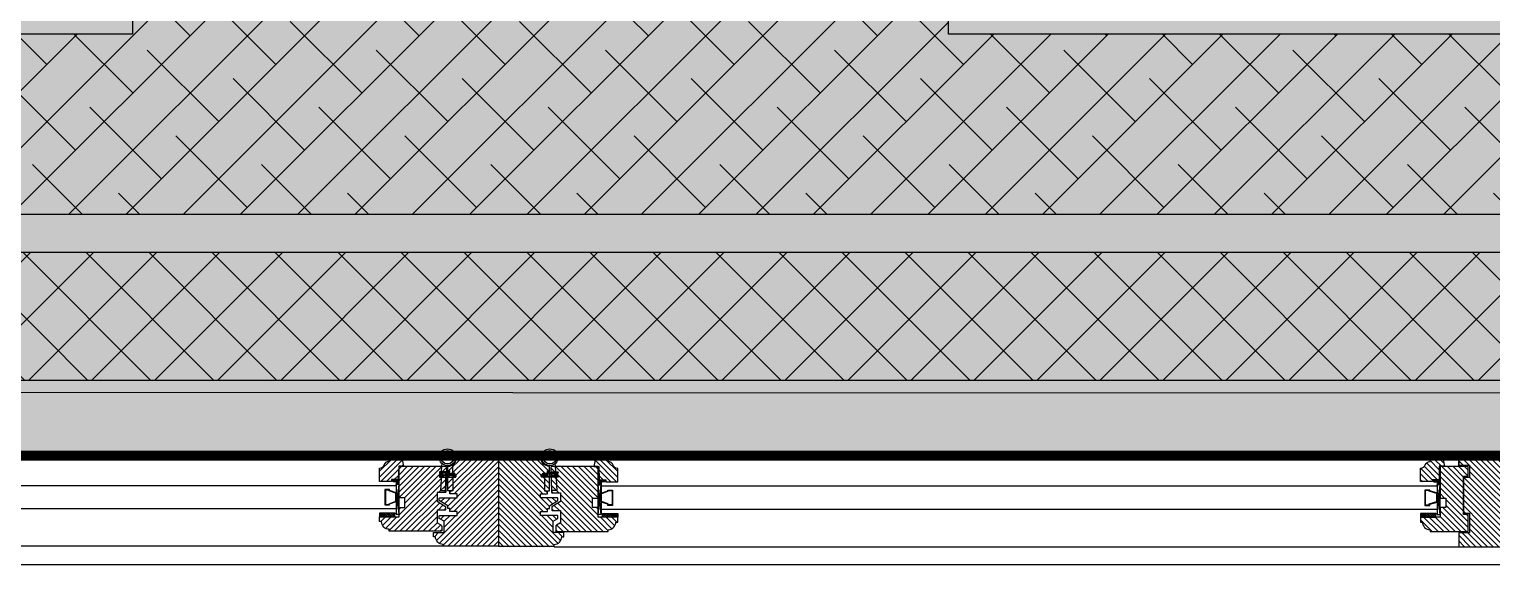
# Model space of a CAD drawing. Header units: metres. Extents: x -577923 to -19598, y 119734 to 247764.
# Drawn here: x -550885 to -549739, y 182334 to 182753 of the extents above; entities that cross this region are included whole.
import ezdxf

# ---------------------------------------------------------------- set-up
doc = ezdxf.new("R2010")
doc.units = ezdxf.units.M
for name, color, linetype in [('ceiling', 232, 'Continuous'), ('doors & windows', 4, 'Continuous'), ('Gypsum_wall', 3, 'Continuous'), ('wall', 5, 'Continuous'), ('windows', 7, 'Continuous')]:
    doc.layers.add(name, color=color, linetype=linetype)

# ---------------------------------------------------------------- blocks, each defined once
blk = doc.blocks.new('Joint-K7335')
at = {"layer": 'windows', "color": 7}
for points in [[(3.9, 10.7, -0.206505), (4.5, 11.8, -0.277528), (4.6, 11.7), (4.7, 11.5, 0.626267), (5.4, 11.5, 0.131441), (5.5, 11.7), (5.5, 18, 0.509109), (4.6, 18.4, -0.294424), (2, 18.3, 0.173488), (1.3, 18.5), (0, 18.5), (0, 2.1, 0.415334), (1.2, 0.9, 0.048115), (1.5, 0.9, 0.113375), (1.5, 1), (4, 2.8, 0.235966), (4, 2.9), (4, 3.3, 0.247659), (4, 3.4, 0.287937), (3.6, 3.4), (1.8, 2.3, -0.576722), (1.5, 2.5), (1.5, 3.3, -0.235966), (1.6, 3.5), (4, 5.3, 0.235966), (4, 5.3), (4, 5.7, 0.247659), (4, 5.8, 0.287937), (3.6, 5.8), (1.8, 4.8, -0.576722), (1.5, 5), (1.5, 6.3, -0.384094), (2.6, 7.5, -0.021813), (2.7, 7.5), (6.5, 7.5), (6.5, 7.6, 0.333043), (5.7, 8.5, -0.293245), (5.3, 8.9, 0.008528), (5.2, 9.3, 0.265517), (5, 9.5, 0.023748), (4.8, 9.5, -0.356149), (3.9, 10.7, -0.356149)], [(3.2, 10.8, 0.355005), (4.6, 8.8, -0.567624), (4.7, 8.8, -0.24708), (4.4, 8.7), (2.2, 9, -0.351704), (1.2, 10.1), (1.2, 12.9, -0.414214), (1.5, 13.2), (1.6, 13.2, 0.277073), (1.9, 13.4), (3.7, 16.8, -0.041112), (3.8, 17), (4.1, 17.7, -0.50666), (4.6, 17.7, -0.2771), (4.6, 17.5), (4.6, 13.3, 0.213422), (4.7, 13.1, -0.886227), (4.4, 12.6, 0.250571), (3.2, 10.8)]]:
    blk.add_lwpolyline(points, format="xyb", dxfattribs=at)
blk.add_lwpolyline([(1.6, 17.8, 0.632714), (1, 17.6), (1, 14.2, 0.78091), (1.6, 14.1), (3.2, 17.1, -0.117333), (3.3, 17.2, 1.218085), (3, 17.5, -0.285776), (2.7, 17.3, -0.145588)], format="xyb", close=True, dxfattribs=at)

msp = doc.modelspace()

# ---------------------------------------------------------------- hatches: boundary and pattern name
at = {"layer": 'doors & windows'}
h = msp.add_hatch(dxfattribs=at)
h.set_pattern_fill('ANSI31', color=4, style=0)
h.set_pattern_definition([(225, (-427504.8542, 189500.9965), (2.24506403, -2.24506403), [])])
edge = h.paths.add_edge_path()
edge.add_line((-550559.2, 182376.3), (-550565.5, 182376.3))
edge.add_line((-550565.5, 182376.3), (-550565.5, 182366.5))
edge.add_line((-550565.5, 182366.5), (-550562.5, 182364.8))
edge.add_arc((-550563.3, 182363.5), 1.5, 0, 59.8863, ccw=False)
edge.add_line((-550561.8, 182363.5), (-550561.8, 182360.2))
edge.add_line((-550561.8, 182360.2), (-550562.2, 182359.8))
edge.add_line((-550562.2, 182359.8), (-550603, 182359.8))
edge.add_line((-550603, 182359.8), (-550603, 182361.3))
edge.add_arc((-550603, 182367.3), 6, 180, 270, ccw=False)
edge.add_line((-550609, 182367.3), (-550610.5, 182367.3))
edge.add_line((-550610.5, 182367.3), (-550610.5, 182371))
edge.add_line((-550610.5, 182371), (-550595.2, 182371))
edge.add_line((-550595.2, 182371), (-550595.2, 182378.5))
edge.add_line((-550595.2, 182378.5), (-550590.7, 182378.5))
edge.add_line((-550590.7, 182378.5), (-550590.7, 182386))
edge.add_line((-550590.7, 182386), (-550595.2, 182386))
edge.add_line((-550595.2, 182386), (-550595.2, 182410.8))
edge.add_line((-550595.2, 182410.8), (-550558.4, 182410.8))
edge.add_line((-550558.4, 182410.8), (-550558, 182410.4))
edge.add_line((-550558, 182410.4), (-550558.6, 182390.5))
edge.add_line((-550558.6, 182390.5), (-550558.9, 182390.2))
edge.add_line((-550558.9, 182390.2), (-550565.5, 182390.2))
edge.add_line((-550565.5, 182390.2), (-550565.5, 182383.4))
edge.add_line((-550565.5, 182383.4), (-550558.8, 182379.3))
edge.add_line((-550558.8, 182379.3), (-550558.8, 182376.7))
edge.add_line((-550558.8, 182376.7), (-550559.2, 182376.3))
edge = h.paths.add_edge_path()
edge.add_line((-550595.9, 182400.3), (-550601.2, 182400.3))
edge.add_line((-550601.2, 182400.3), (-550601.2, 182398.8))
edge.add_line((-550601.2, 182398.8), (-550610.5, 182398.8))
edge.add_line((-550610.5, 182398.8), (-550610.5, 182409.3))
edge.add_arc((-550610.4, 182413.2), 3.87, 268.7048, 341.2792)
edge.add_arc((-550603.1, 182410.7), 3.87, 88.7048, 161.2792, ccw=False)
edge.add_line((-550603, 182414.5), (-550603, 182416))
edge.add_line((-550603, 182416), (-550592.7, 182416))
edge.add_line((-550592.7, 182416), (-550591.8, 182410.8))
edge.add_line((-550591.8, 182410.8), (-550595.5, 182410.8))
edge.add_line((-550595.5, 182410.8), (-550595.9, 182400.3))
edge = h.paths.add_edge_path()
edge.add_line((-550556.9, 182391.5), (-550556.9, 182410.8))
edge.add_arc((-550556.9, 182417.5), 6.75, 270, 360)
edge.add_line((-550550.2, 182417.5), (-550550.2, 182418.5))
edge.add_line((-550550.2, 182418.5), (-550517.2, 182418.5))
edge.add_line((-550517.2, 182418.5), (-550517.2, 182348))
edge.add_line((-550517.2, 182348), (-550560.7, 182348))
edge.add_line((-550560.7, 182348), (-550560.7, 182349.5))
edge.add_arc((-550560.7, 182355.5), 6, 180, 270, ccw=False)
edge.add_line((-550566.7, 182355.5), (-550568.2, 182355.5))
edge.add_line((-550568.2, 182355.5), (-550568.2, 182358.7))
edge.add_line((-550568.2, 182358.7), (-550559.9, 182358.7))
edge.add_line((-550559.9, 182358.7), (-550559.9, 182367.7))
edge.add_line((-550559.9, 182367.7), (-550563.7, 182369.9))
edge.add_line((-550563.7, 182369.9), (-550563.7, 182371.8))
edge.add_line((-550563.7, 182371.8), (-550563.3, 182372.2))
edge.add_line((-550563.3, 182372.2), (-550549.8, 182372.2))
edge.add_line((-550549.8, 182372.2), (-550549.8, 182375.2))
edge.add_line((-550549.8, 182375.2), (-550555.4, 182375.2))
edge.add_line((-550555.4, 182375.2), (-550555.4, 182377.6))
edge.add_line((-550555.4, 182377.6), (-550556.9, 182377.6))
edge.add_line((-550556.9, 182377.6), (-550556.9, 182379.7))
edge.add_line((-550556.9, 182379.7), (-550563.7, 182383.8))
edge.add_line((-550563.7, 182383.8), (-550563.7, 182385.7))
edge.add_line((-550563.7, 182385.7), (-550563.3, 182386))
edge.add_line((-550563.3, 182386), (-550549.8, 182386))
edge.add_line((-550549.8, 182386), (-550549.8, 182389))
edge.add_line((-550549.8, 182389), (-550555.4, 182389))
edge.add_line((-550555.4, 182389), (-550555.4, 182391.5))
h = msp.add_hatch(dxfattribs=at)
h.set_pattern_fill('ANSI31', color=4, style=0)
h.set_pattern_definition([(315, (-673529.4608, 189500.734), (-2.24506403, -2.24506403), [])])
edge = h.paths.add_edge_path()
edge.add_line((-550475.2, 182376), (-550468.8, 182376))
edge.add_line((-550468.8, 182376), (-550468.8, 182366.3))
edge.add_line((-550468.8, 182366.3), (-550471.8, 182364.5))
edge.add_arc((-550471, 182363.2), 1.5, 120.1137, 180)
edge.add_line((-550472.5, 182363.2), (-550472.5, 182359.9))
edge.add_line((-550472.5, 182359.9), (-550472.2, 182359.5))
edge.add_line((-550472.2, 182359.5), (-550431.3, 182359.5))
edge.add_line((-550431.3, 182359.5), (-550431.3, 182361))
edge.add_arc((-550431.3, 182367), 6, 270, 360)
edge.add_line((-550425.3, 182367), (-550423.8, 182367))
edge.add_line((-550423.8, 182367), (-550423.8, 182370.8))
edge.add_line((-550423.8, 182370.8), (-550439.2, 182370.8))
edge.add_line((-550439.2, 182370.8), (-550439.2, 182378.3))
edge.add_line((-550439.2, 182378.3), (-550443.7, 182378.3))
edge.add_line((-550443.7, 182378.3), (-550443.7, 182385.8))
edge.add_line((-550443.7, 182385.8), (-550439.2, 182385.8))
edge.add_line((-550439.2, 182385.8), (-550439.2, 182410.5))
edge.add_line((-550439.2, 182410.5), (-550475.9, 182410.5))
edge.add_line((-550475.9, 182410.5), (-550476.3, 182410.1))
edge.add_line((-550476.3, 182410.1), (-550475.8, 182390.3))
edge.add_line((-550475.8, 182390.3), (-550475.4, 182389.9))
edge.add_line((-550475.4, 182389.9), (-550468.8, 182389.9))
edge.add_line((-550468.8, 182389.9), (-550468.8, 182383.1))
edge.add_line((-550468.8, 182383.1), (-550475.5, 182379))
edge.add_line((-550475.5, 182379), (-550475.5, 182376.4))
edge.add_line((-550475.5, 182376.4), (-550475.2, 182376))
edge = h.paths.add_edge_path()
edge.add_line((-550438.4, 182400), (-550433.2, 182400))
edge.add_line((-550433.2, 182400), (-550433.2, 182398.5))
edge.add_line((-550433.2, 182398.5), (-550423.8, 182398.5))
edge.add_line((-550423.8, 182398.5), (-550423.8, 182409))
edge.add_arc((-550423.9, 182412.9), 3.87, 198.7208, 271.2952, ccw=False)
edge.add_arc((-550431.2, 182410.4), 3.87, 18.7208, 91.2952)
edge.add_line((-550431.3, 182414.3), (-550431.3, 182415.8))
edge.add_line((-550431.3, 182415.8), (-550441.6, 182415.8))
edge.add_line((-550441.6, 182415.8), (-550442.5, 182410.5))
edge.add_line((-550442.5, 182410.5), (-550438.8, 182410.5))
edge.add_line((-550438.8, 182410.5), (-550438.4, 182400))
edge = h.paths.add_edge_path()
edge.add_line((-550477.4, 182391.2), (-550477.4, 182410.5))
edge.add_arc((-550477.4, 182417.3), 6.75, 180, 270, ccw=False)
edge.add_line((-550484.2, 182417.3), (-550484.2, 182418.2))
edge.add_line((-550484.2, 182418.2), (-550517.2, 182418.2))
edge.add_line((-550517.2, 182418.2), (-550517.2, 182347.7))
edge.add_line((-550517.2, 182347.7), (-550473.7, 182347.7))
edge.add_line((-550473.7, 182347.7), (-550473.7, 182349.2))
edge.add_arc((-550473.7, 182355.2), 6, 270, 360)
edge.add_line((-550467.7, 182355.2), (-550466.2, 182355.2))
edge.add_line((-550466.2, 182355.2), (-550466.2, 182358.4))
edge.add_line((-550466.2, 182358.4), (-550474.4, 182358.4))
edge.add_line((-550474.4, 182358.4), (-550474.4, 182367.4))
edge.add_line((-550474.4, 182367.4), (-550470.7, 182369.6))
edge.add_line((-550470.7, 182369.6), (-550470.7, 182371.5))
edge.add_line((-550470.7, 182371.5), (-550471, 182371.9))
edge.add_line((-550471, 182371.9), (-550484.5, 182371.9))
edge.add_line((-550484.5, 182371.9), (-550484.5, 182374.9))
edge.add_line((-550484.5, 182374.9), (-550478.9, 182374.9))
edge.add_line((-550478.9, 182374.9), (-550478.9, 182377.4))
edge.add_line((-550478.9, 182377.4), (-550477.4, 182377.4))
edge.add_line((-550477.4, 182377.4), (-550477.4, 182379.5))
edge.add_line((-550477.4, 182379.5), (-550470.7, 182383.5))
edge.add_line((-550470.7, 182383.5), (-550470.7, 182385.4))
edge.add_line((-550470.7, 182385.4), (-550471, 182385.8))
edge.add_line((-550471, 182385.8), (-550484.5, 182385.8))
edge.add_line((-550484.5, 182385.8), (-550484.5, 182388.8))
edge.add_line((-550484.5, 182388.8), (-550478.9, 182388.8))
edge.add_line((-550478.9, 182388.8), (-550478.9, 182391.2))
h = msp.add_hatch(dxfattribs=at)
h.set_pattern_fill('ANSI31', color=4, style=0)
h.set_pattern_definition([(315, (-673696.9608, 189500.734), (-2.24506403, -2.24506403), [])])
edge = h.paths.add_edge_path()
edge.add_line((-549779.3, 182370.8), (-549794.7, 182370.8))
edge.add_line((-549794.7, 182370.8), (-549794.7, 182367))
edge.add_line((-549794.7, 182367), (-549793.2, 182367))
edge.add_arc((-549787.2, 182367), 6, 180, 270)
edge.add_line((-549787.2, 182361), (-549787.2, 182359.5))
edge.add_line((-549787.2, 182359.5), (-549757.2, 182359.5))
edge.add_line((-549757.2, 182359.5), (-549757.2, 182373))
edge.add_line((-549757.2, 182373), (-549760.9, 182373))
edge.add_line((-549760.9, 182373), (-549760.9, 182403))
edge.add_line((-549760.9, 182403), (-549757.2, 182403))
edge.add_line((-549757.2, 182403), (-549757.2, 182410.5))
edge.add_line((-549757.2, 182410.5), (-549779.3, 182410.5))
edge.add_line((-549779.3, 182410.5), (-549779.3, 182385.8))
edge.add_line((-549779.3, 182385.8), (-549774.8, 182385.8))
edge.add_line((-549774.8, 182385.8), (-549774.8, 182378.3))
edge.add_line((-549774.8, 182378.3), (-549779.3, 182378.3))
edge.add_line((-549779.3, 182378.3), (-549779.3, 182370.8))
h.paths.add_polyline_path([(-549764.7, 182358.5), (-549764.7, 182347.7), (-549712.2, 182347.7), (-549712.2, 182418.8), (-549764.7, 182418.8), (-549764.7, 182411.5), (-549756.2, 182411.5), (-549756.2, 182402), (-549760.9, 182402), (-549760.9, 182374), (-549756.2, 182374), (-549756.2, 182358.5)])
edge = h.paths.add_edge_path()
edge.add_line((-549780, 182400.2), (-549785.3, 182400.2))
edge.add_line((-549785.3, 182400.2), (-549785.3, 182398.7))
edge.add_line((-549785.3, 182398.7), (-549794.7, 182398.7))
edge.add_line((-549794.7, 182398.7), (-549794.7, 182409.2))
edge.add_arc((-549794.6, 182413.1), 3.87, 268.7048, 341.2792)
edge.add_arc((-549787.2, 182410.6), 3.87, 88.7048, 161.2792, ccw=False)
edge.add_line((-549787.2, 182414.5), (-549787.2, 182415.8))
edge.add_line((-549787.2, 182415.8), (-549776.8, 182415.8))
edge.add_line((-549776.8, 182415.8), (-549775.9, 182410.7))
edge.add_line((-549775.9, 182410.7), (-549780, 182410.7))
edge.add_line((-549780, 182410.7), (-549780, 182400.2))
at = {"layer": 'doors & windows', "ltscale": 10}
h = msp.add_hatch(dxfattribs=at)
h.set_pattern_fill('ANGLE', color=4, scale=0.1125, angle=-45, style=0)
h.set_pattern_definition([(135, (-548594.1311, 182984.9736), (-0.55565335, -0.55565335), [0.5715, -0.2143125]), (225, (-548594.1311, 182984.9736), (0.55565335, -0.55565335), [0.5715, -0.2143125])])
edge = h.paths.add_edge_path()
edge.add_line((-550595.5, 182400.3), (-550600, 182400.3))
edge.add_arc((-550599.5, 182399.5), 0.938, 126.8699, 233.1301)
edge.add_line((-550600, 182398.8), (-550595.5, 182398.8))
edge.add_arc((-550596.1, 182399.5), 0.926, 305.8841, 414.1159)
h = msp.add_hatch(dxfattribs=at)
h.set_pattern_fill('ANGLE', color=4, scale=0.1125, angle=-45, style=0)
h.set_pattern_definition([(135, (-548598.2561, 182984.9736), (-0.55565335, -0.55565335), [0.5715, -0.2143125]), (225, (-548598.2561, 182984.9736), (0.55565335, -0.55565335), [0.5715, -0.2143125])])
edge = h.paths.add_edge_path()
edge.add_line((-550595.2, 182398.8), (-550597.4, 182398.8))
edge.add_line((-550597.4, 182398.8), (-550597.4, 182397.3))
edge.add_arc((-550596.3, 182397.6), 1.16, 194.793, 345.207)
edge.add_line((-550595.2, 182397.3), (-550595.2, 182398.8))
h = msp.add_hatch(dxfattribs=at)
h.set_pattern_fill('ANGLE', color=4, scale=0.1125, angle=-45, style=0)
h.set_pattern_definition([(45, (-552440.1839, 182984.7111), (0.55565335, -0.55565335), [0.5715, -0.2143125]), (315, (-552440.1839, 182984.7111), (-0.55565335, -0.55565335), [0.5715, -0.2143125])])
edge = h.paths.add_edge_path()
edge.add_line((-550438.8, 182400), (-550434.3, 182400))
edge.add_arc((-550434.8, 182399.3), 0.938, -53.1301, 53.1301, ccw=False)
edge.add_line((-550434.3, 182398.5), (-550438.8, 182398.5))
edge.add_arc((-550438.2, 182399.3), 0.926, 125.8841, 234.1159, ccw=False)
h = msp.add_hatch(dxfattribs=at)
h.set_pattern_fill('ANGLE', color=4, scale=0.1125, angle=-45, style=0)
h.set_pattern_definition([(45, (-552436.0589, 182984.7111), (0.55565335, -0.55565335), [0.5715, -0.2143125]), (315, (-552436.0589, 182984.7111), (-0.55565335, -0.55565335), [0.5715, -0.2143125])])
edge = h.paths.add_edge_path()
edge.add_line((-550439.2, 182398.5), (-550436.9, 182398.5))
edge.add_line((-550436.9, 182398.5), (-550436.9, 182397))
edge.add_arc((-550438, 182397.3), 1.16, 194.793, 345.207, ccw=False)
edge.add_line((-550439.2, 182397), (-550439.2, 182398.5))
h = msp.add_hatch(dxfattribs=at)
h.set_pattern_fill('ANGLE', color=4, scale=0.1125, angle=-45, style=0)
h.set_pattern_definition([(135, (-547778.2561, 182984.7111), (-0.55565335, -0.55565335), [0.5715, -0.2143125]), (225, (-547778.2561, 182984.7111), (0.55565335, -0.55565335), [0.5715, -0.2143125])])
edge = h.paths.add_edge_path()
edge.add_line((-549779.7, 182400), (-549784.2, 182400))
edge.add_arc((-549783.6, 182399.3), 0.938, 126.8699, 233.1301)
edge.add_line((-549784.2, 182398.5), (-549779.7, 182398.5))
edge.add_arc((-549780.2, 182399.3), 0.926, 305.8841, 414.1159)
h = msp.add_hatch(dxfattribs=at)
h.set_pattern_fill('ANGLE', color=4, scale=0.1125, angle=-45, style=0)
h.set_pattern_definition([(135, (-547782.3811, 182984.7111), (-0.55565335, -0.55565335), [0.5715, -0.2143125]), (225, (-547782.3811, 182984.7111), (0.55565335, -0.55565335), [0.5715, -0.2143125])])
edge = h.paths.add_edge_path()
edge.add_line((-549779.3, 182398.5), (-549781.5, 182398.5))
edge.add_line((-549781.5, 182398.5), (-549781.5, 182397))
edge.add_arc((-549780.4, 182397.3), 1.16, 194.793, 345.207)
edge.add_line((-549779.3, 182397), (-549779.3, 182398.5))
h = msp.add_hatch(dxfattribs=at)
h.set_pattern_fill('ANGLE', color=4, scale=0.1125, angle=-45, style=0)
h.set_pattern_definition([(135, (-548598.2561, 182975.2236), (-0.55565335, -0.55565335), [0.5715, -0.2143125]), (225, (-548598.2561, 182975.2236), (0.55565335, -0.55565335), [0.5715, -0.2143125])])
h.paths.add_polyline_path([(-550607.5, 182371), (-550607.5, 182374), (-550610.5, 182374), (-550610.5, 182371)])
h = msp.add_hatch(dxfattribs=at)
h.set_pattern_fill('BRASS', color=4, scale=0.225, angle=-45, style=0)
h.set_pattern_definition([(135, (-548598.256, 182975.2236), (-1.0102788, -1.0102788), []), (135, (-548598.7612, 182974.7185), (-1.0102788, -1.0102788), [0.714375, -0.3571875])])
h.paths.add_polyline_path([(-550598.5, 182371), (-550598.5, 182374), (-550607.5, 182374), (-550607.5, 182371)])
h = msp.add_hatch(dxfattribs=at)
h.set_pattern_fill('BRASS', color=4, scale=0.225, angle=-45, style=0)
h.set_pattern_definition([(45, (-552436.0589, 182974.9611), (1.0102788, -1.0102788), []), (45, (-552435.5538, 182974.456), (1.0102788, -1.0102788), [0.714375, -0.3571875])])
h.paths.add_polyline_path([(-550435.8, 182370.8), (-550435.8, 182373.8), (-550426.8, 182373.8), (-550426.8, 182370.8)])
h = msp.add_hatch(dxfattribs=at)
h.set_pattern_fill('ANGLE', color=4, scale=0.1125, angle=-45, style=0)
h.set_pattern_definition([(45, (-552436.0589, 182974.9611), (0.55565335, -0.55565335), [0.5715, -0.2143125]), (315, (-552436.0589, 182974.9611), (-0.55565335, -0.55565335), [0.5715, -0.2143125])])
h.paths.add_polyline_path([(-550426.8, 182370.8), (-550426.8, 182373.8), (-550423.8, 182373.8), (-550423.8, 182370.8)])
h = msp.add_hatch(dxfattribs=at)
h.set_pattern_fill('ANGLE', color=4, scale=0.1125, angle=-45, style=0)
h.set_pattern_definition([(135, (-547782.3811, 182974.9611), (-0.55565335, -0.55565335), [0.5715, -0.2143125]), (225, (-547782.3811, 182974.9611), (0.55565335, -0.55565335), [0.5715, -0.2143125])])
h.paths.add_polyline_path([(-549791.7, 182370.8), (-549791.7, 182373.8), (-549794.7, 182373.8), (-549794.7, 182370.8)])
h = msp.add_hatch(dxfattribs=at)
h.set_pattern_fill('BRASS', color=4, scale=0.225, angle=-45, style=0)
h.set_pattern_definition([(135, (-547782.381, 182974.9611), (-1.0102788, -1.0102788), []), (135, (-547782.8862, 182974.456), (-1.0102788, -1.0102788), [0.714375, -0.3571875])])
h.paths.add_polyline_path([(-549782.7, 182370.8), (-549782.7, 182373.8), (-549791.7, 182373.8), (-549791.7, 182370.8)])
at = {"layer": 'Gypsum_wall'}
h = msp.add_hatch(dxfattribs=at)
h.set_pattern_fill('ANSI37', color=0, scale=11, style=0)
h.paths.add_polyline_path([(-548922.2, 182578.3), (-552056.8, 182578.3), (-552056.8, 182478.3), (-548922.2, 182478.3)])
at = {"layer": 'wall'}
h = msp.add_hatch(dxfattribs=at)
h.set_pattern_fill('ANSI38', color=4, scale=10, style=0)
h.paths.add_polyline_path([(-551949.3, 182749.5), (-551949.3, 182875.8), (-552056.8, 182875.8), (-552056.8, 182608.3), (-550846.8, 182608.3), (-550696.8, 182608.3), (-550332.2, 182608.3), (-548922.2, 182608.3), (-548922.2, 182858.3), (-548999.7, 182858.3), (-548999.7, 182749.5), (-550164.7, 182749.5), (-550164.7, 182875.8), (-550804.3, 182875.8), (-550804.3, 182749.5)])
at = {"layer": 'windows', "linetype": 'ByBlock', "true_color": 0xc0cace}
msp.add_hatch(color=9, dxfattribs=at).paths.add_polyline_path([(-552056.8, 182419), (-552056.8, 182888.3), (-552076.8, 182888.3), (-552076.8, 182918.3), (-548922.2, 182918.3), (-548902.2, 182918.3), (-548902.2, 182888.3), (-548922.2, 182888.3), (-548922.2, 182419)])

# ---------------------------------------------------------------- linework, layer by layer
at = {"layer": 'ceiling'}
msp.add_lwpolyline([(-555806.9, 183038.3), (-555806.9, 182468.3), (-552597.2, 182468), (-552607.2, 182638.3), (-552090.3, 182638.3), (-552090.3, 182468.8), (-548922.2, 182468.2), (-548922.2, 182638.3), (-548922.2, 182638.3), (-548922.2, 182888.3), (-548922.4, 182888.3)], dxfattribs=at)
at = {"layer": 'doors & windows', "color": 8}
for p, q in [((-551279.3, 182419), (-550563.7, 182419)), ((-549764.7, 182418.8), (-550470.6, 182418.8)), ((-550560.7, 182348), (-551269.7, 182348)), ((-550473.7, 182347.7), (-549764.7, 182347.7))]:
    msp.add_line(p, q, dxfattribs=at)
at = {"layer": 'doors & windows'}
for p, q in [((-549764.7, 182410.5), (-549764.7, 182418.8)), ((-549781.5, 182398.5), (-549781.5, 182373.8)), ((-550555.4, 182391.5), (-550556.9, 182391.5)), ((-550478.9, 182391.5), (-550477.4, 182391.5)), ((-549757.2, 182373), (-549760.9, 182373))]:
    msp.add_line(p, q, dxfattribs=at)
at = {"layer": 'doors & windows', "color": 4, "ltscale": 10}
for p, q in [((-550562, 182405.2), (-550561.7, 182412.1)), ((-550553.2, 182405), (-550553.2, 182411.9)), ((-550472.3, 182405.2), (-550472.6, 182412.1)), ((-550597.4, 182398.8), (-550597.4, 182374)), ((-550595.2, 182373.3), (-550597.4, 182396.5)), ((-550597.4, 182373.3), (-550595.2, 182396.5)), ((-550439.2, 182373), (-550436.9, 182396.3)), ((-550436.9, 182373), (-550439.2, 182396.3)), ((-550436.9, 182398.5), (-550436.9, 182373.8)), ((-549781.5, 182373), (-549779.3, 182396.3)), ((-549779.3, 182373), (-549781.5, 182396.3))]:
    msp.add_line(p, q, dxfattribs=at)
at = {"layer": 'doors & windows', "color": 7}
for p, q in [((-550597.4, 182395.5), (-551252.8, 182395.5)), ((-550436.9, 182395.3), (-549781.5, 182395.3)), ((-550597.4, 182377.3), (-551252.8, 182377.3)), ((-550436.9, 182377), (-549781.5, 182377))]:
    msp.add_line(p, q, dxfattribs=at)
for points in [[(-550595.9, 182400.3), (-550601.2, 182400.3), (-550601.2, 182398.8), (-550610.5, 182398.8), (-550610.5, 182409.3, 0.327693), (-550606.8, 182411.9, -0.327693), (-550603, 182414.5), (-550603, 182416), (-550592.7, 182416), (-550591.8, 182410.8), (-550595.5, 182410.8), (-550595.9, 182400.3)], [(-550438.4, 182400), (-550433.2, 182400), (-550433.2, 182398.5), (-550423.8, 182398.5), (-550423.8, 182409, -0.327693), (-550427.5, 182411.6, 0.327693), (-550431.3, 182414.3), (-550431.3, 182415.8), (-550441.6, 182415.8), (-550442.5, 182410.5), (-550438.8, 182410.5), (-550438.4, 182400)], [(-549780, 182400.2), (-549785.3, 182400.2), (-549785.3, 182398.7), (-549794.7, 182398.7), (-549794.7, 182409.2, 0.327693), (-549790.9, 182411.9, -0.327693), (-549787.2, 182414.5), (-549787.2, 182415.8), (-549776.8, 182415.8), (-549775.9, 182410.7), (-549780, 182410.7), (-549780, 182400.2)], [(-550559.2, 182376.3), (-550565.5, 182376.3), (-550565.5, 182366.5), (-550562.5, 182364.8, -0.267417), (-550561.8, 182363.5), (-550561.8, 182360.2), (-550562.2, 182359.8), (-550603, 182359.8), (-550603, 182361.3, -0.414214), (-550609, 182367.3), (-550610.5, 182367.3), (-550610.5, 182371), (-550595.2, 182371), (-550595.2, 182378.5), (-550590.7, 182378.5), (-550590.7, 182386), (-550595.2, 182386), (-550595.2, 182410.8), (-550558.4, 182410.8), (-550558, 182410.4), (-550558.6, 182390.5), (-550558.9, 182390.2), (-550565.5, 182390.2), (-550565.5, 182383.4), (-550558.8, 182379.3), (-550558.8, 182376.7)], [(-550475.2, 182376), (-550468.8, 182376), (-550468.8, 182366.3), (-550471.8, 182364.5, 0.267417), (-550472.5, 182363.2), (-550472.5, 182359.9), (-550472.2, 182359.5), (-550431.3, 182359.5), (-550431.3, 182361, 0.414214), (-550425.3, 182367), (-550423.8, 182367), (-550423.8, 182370.8), (-550439.2, 182370.8), (-550439.2, 182378.3), (-550443.7, 182378.3), (-550443.7, 182385.8), (-550439.2, 182385.8), (-550439.2, 182410.5), (-550475.9, 182410.5), (-550476.3, 182410.1), (-550475.8, 182390.3), (-550475.4, 182389.9), (-550468.8, 182389.9), (-550468.8, 182383.1), (-550475.5, 182379), (-550475.5, 182376.4)]]:
    msp.add_lwpolyline(points, format="xyb", close=True, dxfattribs=at)
for points in [[(-550556.9, 182391.5), (-550556.9, 182410.8, 0.414214), (-550550.2, 182417.5), (-550550.2, 182418.5), (-550517.2, 182418.5), (-550517.2, 182348), (-550560.7, 182348), (-550560.7, 182349.5, -0.414214), (-550566.7, 182355.5), (-550568.2, 182355.5), (-550568.2, 182358.7), (-550559.9, 182358.7), (-550559.9, 182367.7), (-550563.7, 182369.9), (-550563.7, 182371.8), (-550563.3, 182372.2), (-550549.8, 182372.2), (-550549.8, 182375.2), (-550555.4, 182375.2), (-550555.4, 182377.6), (-550556.9, 182377.6), (-550556.9, 182379.7), (-550563.7, 182383.8), (-550563.7, 182385.7), (-550563.3, 182386), (-550549.8, 182386), (-550549.8, 182389), (-550555.4, 182389), (-550555.4, 182391.5)], [(-550477.4, 182391.5), (-550477.4, 182410.8, -0.414214), (-550484.2, 182417.5), (-550484.2, 182418.5), (-550517.2, 182418.5), (-550517.2, 182348), (-550473.7, 182348), (-550473.7, 182349.5, 0.414214), (-550467.7, 182355.5), (-550466.2, 182355.5), (-550466.2, 182358.7), (-550474.4, 182358.7), (-550474.4, 182367.7), (-550470.7, 182369.9), (-550470.7, 182371.8), (-550471, 182372.2), (-550484.5, 182372.2), (-550484.5, 182375.2), (-550478.9, 182375.2), (-550478.9, 182377.6), (-550477.4, 182377.6), (-550477.4, 182379.7), (-550470.7, 182383.8), (-550470.7, 182385.7), (-550471, 182386), (-550484.5, 182386), (-550484.5, 182389), (-550478.9, 182389), (-550478.9, 182391.5)], [(-549779.3, 182370.8), (-549794.7, 182370.8), (-549794.7, 182367), (-549793.2, 182367, 0.414214), (-549787.2, 182361), (-549787.2, 182359.5), (-549757.2, 182359.5), (-549757.2, 182373), (-549760.9, 182373), (-549760.9, 182403), (-549757.2, 182403), (-549757.2, 182410.5), (-549779.3, 182410.5), (-549779.3, 182385.8), (-549774.8, 182385.8), (-549774.8, 182378.3), (-549779.3, 182378.3), (-549779.3, 182370.8)]]:
    msp.add_lwpolyline(points, format="xyb", dxfattribs=at)
msp.add_lwpolyline([(-549764.7, 182358.5), (-549764.7, 182347.7), (-549712.2, 182347.7), (-549712.2, 182418.8), (-549764.7, 182418.8), (-549764.7, 182411.5), (-549756.2, 182411.5), (-549756.2, 182402), (-549760.9, 182402), (-549760.9, 182374), (-549756.2, 182374), (-549756.2, 182358.5), (-549764.7, 182358.5)], dxfattribs=at)
at = {"layer": 'doors & windows', "color": 4, "ltscale": 10}
for points in [[(-550558.3, 182405), (-550562, 182405.2), (-550562.7, 182391.7), (-550558.9, 182391.6)], [(-550556.9, 182405), (-550553.2, 182405), (-550553.2, 182391.5), (-550556.9, 182391.5)], [(-550477.4, 182405), (-550481.2, 182405), (-550481.2, 182391.5), (-550477.4, 182391.5)], [(-550476, 182405), (-550472.3, 182405.2), (-550471.6, 182391.7), (-550475.4, 182391.6)], [(-550595.2, 182396.5), (-550597.4, 182396.5), (-550597.4, 182373.3), (-550595.2, 182373.3)], [(-550439.2, 182396.3), (-550436.9, 182396.3), (-550436.9, 182373), (-550439.2, 182373)], [(-549779.3, 182396.3), (-549781.5, 182396.3), (-549781.5, 182373), (-549779.3, 182373)], [(-550607.5, 182371), (-550607.5, 182374), (-550610.5, 182374), (-550610.5, 182371)], [(-550598.5, 182371), (-550598.5, 182374), (-550607.5, 182374), (-550607.5, 182371)], [(-550435.8, 182370.8), (-550435.8, 182373.8), (-550426.8, 182373.8), (-550426.8, 182370.8)], [(-550426.8, 182370.8), (-550426.8, 182373.8), (-550423.8, 182373.8), (-550423.8, 182370.8)], [(-549791.7, 182370.8), (-549791.7, 182373.8), (-549794.7, 182373.8), (-549794.7, 182370.8)], [(-549782.7, 182370.8), (-549782.7, 182373.8), (-549791.7, 182373.8), (-549791.7, 182370.8)]]:
    msp.add_lwpolyline(points, close=True, dxfattribs=at)
at = {"layer": 'doors & windows', "color": 7}
for points in [[(-550606.4, 182392.4), (-550606.4, 182380.4), (-550602.7, 182380.4), (-550602.7, 182381.2), (-550597.4, 182383), (-550597.4, 182389.8), (-550602.7, 182391.7), (-550602.7, 182392.4)], [(-550606, 182392), (-550606, 182380.8), (-550603, 182380.8), (-550603, 182381.4), (-550597.8, 182383.3), (-550597.8, 182389.6), (-550603, 182391.4), (-550603, 182392)], [(-550427.9, 182392.1), (-550427.9, 182380.1), (-550431.7, 182380.1), (-550431.7, 182380.9), (-550436.9, 182382.7), (-550436.9, 182389.6), (-550431.7, 182391.4), (-550431.7, 182392.1)], [(-549791.3, 182392.1), (-549791.3, 182380.1), (-549787.5, 182380.1), (-549787.5, 182380.9), (-549781.5, 182382.7), (-549781.5, 182389.6), (-549787.5, 182391.4), (-549787.5, 182392.1)], [(-550428.3, 182391.8), (-550428.3, 182380.5), (-550431.3, 182380.5), (-550431.3, 182381.2), (-550436.5, 182383), (-550436.5, 182389.3), (-550431.3, 182391.1), (-550431.3, 182391.8)], [(-549790.9, 182391.8), (-549790.9, 182380.5), (-549787.9, 182380.5), (-549787.9, 182381.2), (-549781.9, 182383), (-549781.9, 182389.3), (-549787.9, 182391.1), (-549787.9, 182391.8)]]:
    msp.add_lwpolyline(points, close=True, dxfattribs=at)
at = {"layer": 'doors & windows', "color": 4, "ltscale": 10}
for points in [[(-550595.5, 182400.3), (-550600, 182400.3, 0.5), (-550600, 182398.8), (-550595.5, 182398.8, 0.5108)], [(-550595.2, 182398.8), (-550597.4, 182398.8), (-550597.4, 182397.3, 0.770201), (-550595.2, 182397.3)], [(-550438.8, 182400), (-550434.3, 182400, -0.5), (-550434.3, 182398.5), (-550438.8, 182398.5, -0.5108)], [(-550439.2, 182398.5), (-550436.9, 182398.5), (-550436.9, 182397, -0.770201), (-550439.2, 182397)], [(-549779.7, 182400), (-549784.2, 182400, 0.5), (-549784.2, 182398.5), (-549779.7, 182398.5, 0.5108)], [(-549779.3, 182398.5), (-549781.5, 182398.5), (-549781.5, 182397, 0.770201), (-549779.3, 182397)]]:
    msp.add_lwpolyline(points, format="xyb", close=True, dxfattribs=at)
at = {"layer": 'doors & windows', "color": 7}
for centre, radius in [((-550557.3, 182417.8), 6.56), ((-550557.3, 182417.8), 5.25), ((-550477, 182417.8), 6.56), ((-550477, 182417.8), 5.25)]:
    msp.add_circle(centre, radius, dxfattribs=at)
at = {"layer": 'Gypsum_wall', "color": 4}
msp.add_lwpolyline([(-552056.8, 182875.8), (-552056.8, 182608.3), (-550846.8, 182608.3), (-550696.8, 182608.3), (-550696.8, 182608.3), (-550332.2, 182608.3), (-550332.2, 182608.3), (-548922.2, 182608.3), (-548922.2, 182858.3), (-548999.7, 182858.3), (-548999.7, 182749.5), (-550164.7, 182749.5), (-550164.7, 182875.8), (-550804.3, 182875.8), (-550804.3, 182749.5), (-551949.3, 182749.5), (-551949.3, 182875.8), (-552056.8, 182875.8)], dxfattribs=at)
msp.add_lwpolyline([(-548922.2, 182578.3), (-552056.8, 182578.3), (-552056.8, 182478.3), (-548922.2, 182478.3)], close=True, dxfattribs=at)
at = {"layer": 'wall', "color": 4, "linetype": 'ByBlock'}
msp.add_lwpolyline([(-548902.2, 182333.5), (-552127.2, 182333.5)], dxfattribs=at)
at = {"layer": 'windows', "color": 5, "linetype": 'ByBlock', "const_width": 8}
msp.add_lwpolyline([(-552056.8, 182419), (-552056.8, 182888.3), (-552076.8, 182888.3), (-552076.8, 182918.3), (-548922.2, 182918.3), (-548902.2, 182918.3), (-548902.2, 182888.3), (-548922.2, 182888.3), (-548922.2, 182419), (-552056.8, 182419)], dxfattribs=at)

# ---------------------------------------------------------------- block references
at = {"layer": 'wall', "color": 4, "ltscale": 10, "yscale": 0.75, "zscale": 0.75}
for p, xscale, rotation in [((-550549.8, 182416), 0.75, 90), ((-550484.5, 182416), -0.75, 270), ((-550549.8, 182402.2), 0.75, 90), ((-550484.5, 182402.2), -0.75, 270)]:
    msp.add_blockref('Joint-K7335', p, dxfattribs=dict(at, xscale=xscale, rotation=rotation))

doc.saveas('drawing.dxf')
